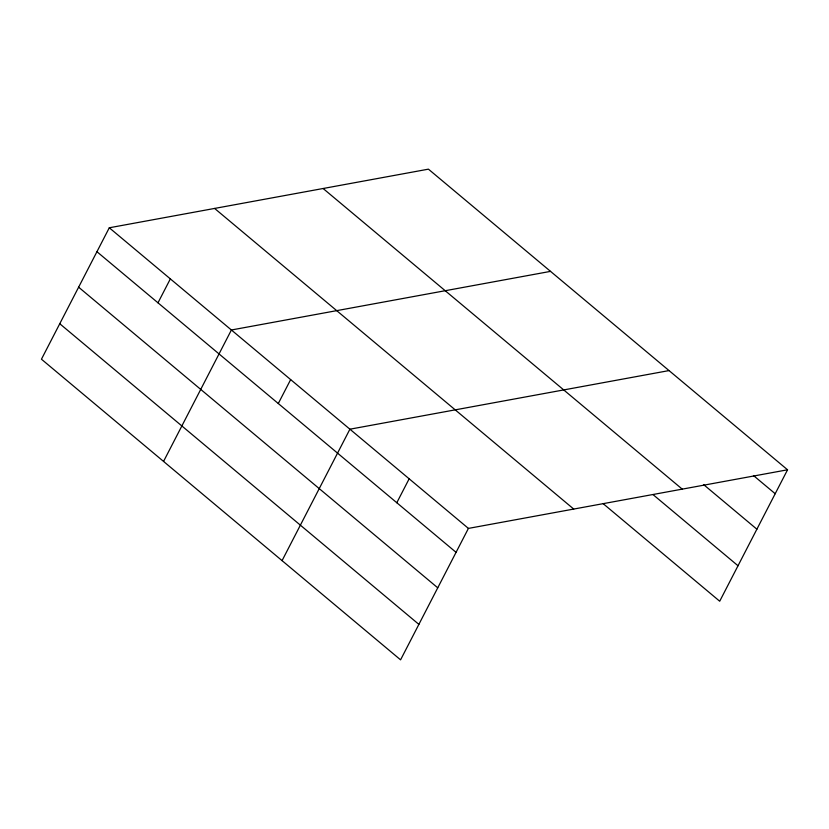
<?xml version="1.0" encoding="UTF-8"?>
<svg xmlns="http://www.w3.org/2000/svg" width="829" height="829" viewBox="0 0 829 829"><rect width="100%" height="100%" fill="white"/><g stroke="black" fill="none" stroke-linecap="round" stroke-linejoin="round"><path stroke-width="1.24" d="M787.55 469.794L428.427 169.157L109.293 227.778L41.45 359.206L400.573 659.843L468.416 528.405L787.55 469.794L719.707 601.222L603.18 503.669M157.987 302.813L170.339 278.886M163.551 461.421L231.395 329.994L550.529 271.373M278.295 403.526L290.647 379.599M282.067 560.632L349.9 429.204L669.034 370.584M396.801 502.737L409.153 478.81M753.468 475.535L775.198 493.721M703.552 484.55L756.887 529.203M323.113 188.504L682.236 489.131M653.086 494.654L738.017 565.751M214.607 208.431L573.73 509.068M109.293 227.778L468.416 528.405M96.931 251.705L456.064 552.342M78.62 287.186L437.753 587.823M59.761 323.735L418.883 624.372"/></g></svg>
